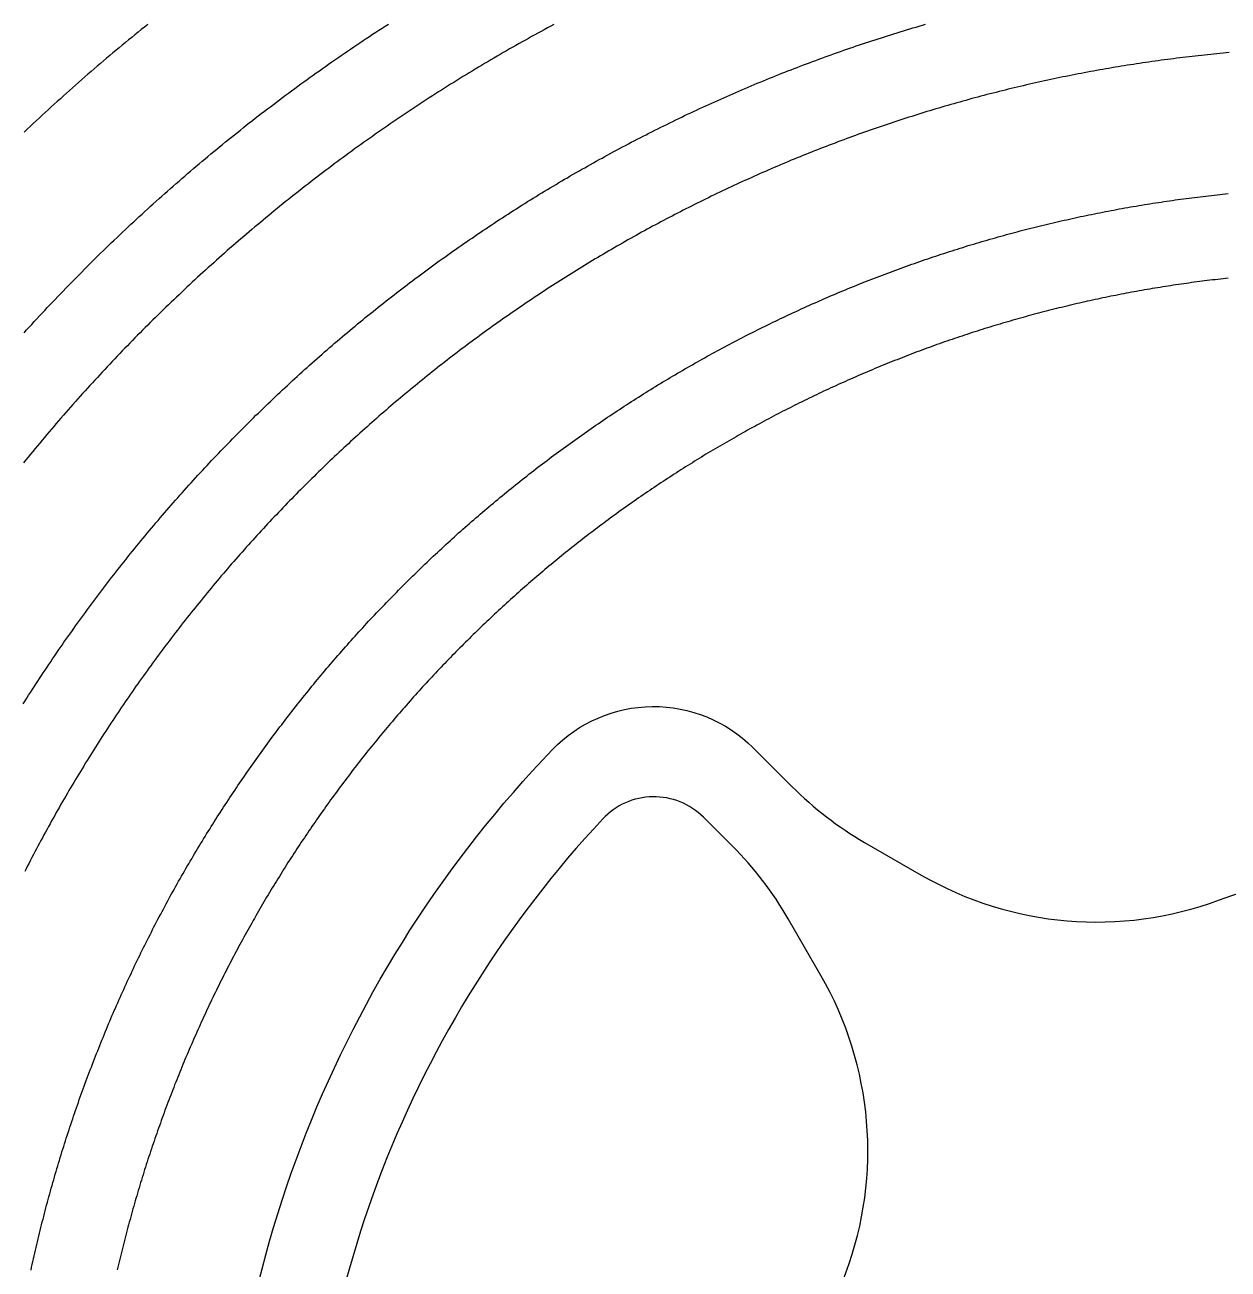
# Model space of a CAD drawing. Header units: inches. Extents: x -43479 to 56521, y -44741 to 59530.
# Drawn here: x -11678 to -9964, y 39536 to 41309 of the extents above; entities that cross this region are included whole.
import ezdxf

# ---------------------------------------------------------------- set-up
doc = ezdxf.new("R2010")
doc.units = ezdxf.units.IN
doc.header["$MEASUREMENT"] = 0

# ---------------------------------------------------------------- blocks, each defined once
blk = doc.blocks.new('kanishk_spiralEditV1')
for points in [[(4703.5, -269.9), (4699.9, -274), (4696.2, -278), (4692.6, -282), (4688.9, -286), (4685.2, -290), (4681.5, -294), (4677.8, -297.9), (4674.1, -301.9), (4670.4, -305.9), (4666.7, -309.8), (4662.9, -313.8), (4659.2, -317.7), (4655.4, -321.6), (4651.7, -325.5), (4647.9, -329.5), (4644.1, -333.4), (4640.4, -337.3), (4636.6, -341.1), (4632.8, -345), (4629, -348.9), (4625.2, -352.8), (4621.3, -356.6), (4617.5, -360.5), (4613.7, -364.3), (4609.8, -368.1), (4606, -372), (4602.1, -375.8), (4598.2, -379.6), (4594.4, -383.4), (4590.5, -387.2), (4586.6, -390.9), (4582.7, -394.7), (4578.8, -398.5), (4574.9, -402.2), (4571, -406), (4567, -409.7), (4563.1, -413.5), (4559.1, -417.2), (4555.2, -420.9), (4551.2, -424.6), (4547.3, -428.3), (4543.3, -432), (4539.3, -435.7), (4535.3, -439.3), (4531.3, -443), (4527.3, -446.7), (4523.3, -450.3), (4519.3, -453.9), (4515.2, -457.6), (4511.2, -461.2), (4507.2, -464.8), (4503.1, -468.4), (4499, -472), (4495, -475.6), (4490.9, -479.2), (4486.8, -482.7), (4482.7, -486.3), (4478.6, -489.8), (4474.5, -493.4), (4470.4, -496.9), (4466.3, -500.4), (4462.2, -504), (4458.1, -507.5), (4453.9, -511), (4449.8, -514.4), (4445.6, -517.9), (4441.5, -521.4), (4437.3, -524.9), (4433.1, -528.3), (4428.9, -531.8), (4424.8, -535.2), (4420.6, -538.6), (4416.4, -542), (4412.2, -545.5), (4407.9, -548.9), (4403.7, -552.2), (4399.5, -555.6), (4395.3, -559), (4391, -562.4), (4386.8, -565.7), (4382.5, -569.1), (4378.2, -572.4), (4374, -575.7), (4369.7, -579.1), (4365.4, -582.4), (4361.1, -585.7), (4356.8, -589), (4352.5, -592.2), (4348.2, -595.5), (4343.9, -598.8), (4339.6, -602), (4335.2, -605.3), (4330.9, -608.5), (4326.5, -611.7), (4322.2, -615), (4317.8, -618.2), (4313.5, -621.4), (4309.1, -624.6), (4304.7, -627.7), (4300.3, -630.9), (4296, -634.1), (4291.6, -637.2), (4287.2, -640.4), (4282.7, -643.5), (4278.3, -646.6), (4273.9, -649.7), (4269.5, -652.9), (4265, -656), (4260.6, -659), (4256.2, -662.1), (4251.7, -665.2), (4247.2, -668.2), (4242.8, -671.3), (4238.3, -674.3), (4233.8, -677.4), (4229.3, -680.4), (4224.9, -683.4), (4220.4, -686.4), (4215.9, -689.4), (4211.3, -692.4), (4206.8, -695.4), (4202.3, -698.3), (4197.8, -701.3), (4193.2, -704.2), (4188.7, -707.1), (4184.2, -710.1)], [(4704.7, 258.7), (4702.1, 254.7), (4699.6, 250.6), (4697, 246.6), (4694.4, 242.6), (4691.8, 238.6), (4689.2, 234.6), (4686.6, 230.6), (4684, 226.5), (4681.4, 222.6), (4678.7, 218.6), (4676.1, 214.6), (4673.5, 210.6), (4670.8, 206.6), (4668.1, 202.7), (4665.5, 198.7), (4662.8, 194.7), (4660.1, 190.8), (4657.4, 186.8), (4654.7, 182.9), (4652, 179), (4649.3, 175), (4646.6, 171.1), (4643.8, 167.2), (4641.1, 163.3), (4638.3, 159.4), (4635.6, 155.5), (4632.8, 151.6), (4630, 147.7), (4627.2, 143.8), (4624.4, 140), (4621.6, 136.1), (4618.8, 132.2), (4616, 128.4), (4613.2, 124.5), (4610.4, 120.7), (4607.5, 116.8), (4604.7, 113), (4601.8, 109.2), (4599, 105.4), (4596.1, 101.6), (4593.2, 97.7), (4590.3, 93.9), (4587.4, 90.2), (4584.5, 86.4), (4581.6, 82.6), (4578.7, 78.8), (4575.8, 75), (4572.8, 71.3), (4569.9, 67.5), (4566.9, 63.8), (4564, 60), (4561, 56.3), (4558.1, 52.6), (4555.1, 48.8), (4552.1, 45.1), (4549.1, 41.4), (4546.1, 37.7), (4543.1, 34), (4540.1, 30.3), (4537, 26.6), (4534, 22.9), (4531, 19.3), (4527.9, 15.6), (4524.9, 11.9), (4521.8, 8.3), (4518.7, 4.7), (4515.6, 1), (4512.6, -2.6), (4509.5, -6.2), (4506.4, -9.9), (4503.3, -13.5), (4500.1, -17.1), (4497, -20.7), (4493.9, -24.3), (4490.8, -27.9), (4487.6, -31.4), (4484.5, -35), (4481.3, -38.6), (4478.1, -42.1), (4475, -45.7), (4471.8, -49.2), (4468.6, -52.8), (4465.4, -56.3), (4462.2, -59.8), (4459, -63.4), (4455.8, -66.9), (4452.5, -70.4), (4449.3, -73.9), (4446.1, -77.4), (4442.8, -80.8), (4439.6, -84.3), (4436.3, -87.8), (4433, -91.2), (4429.8, -94.7), (4426.5, -98.2), (4423.2, -101.6), (4419.9, -105), (4416.6, -108.5), (4413.3, -111.9), (4410, -115.3), (4406.6, -118.7), (4403.3, -122.1), (4400, -125.5), (4396.6, -128.9), (4393.3, -132.2), (4389.9, -135.6), (4386.5, -139), (4383.2, -142.3), (4379.8, -145.7), (4376.4, -149), (4373, -152.4), (4369.6, -155.7), (4366.2, -159), (4362.8, -162.3), (4359.4, -165.6), (4355.9, -168.9), (4352.5, -172.2), (4349.1, -175.5), (4345.6, -178.8), (4342.2, -182), (4338.7, -185.3), (4335.2, -188.5), (4331.8, -191.8), (4328.3, -195), (4324.8, -198.3), (4321.3, -201.5), (4317.8, -204.7), (4314.3, -207.9), (4310.8, -211.1), (4307.3, -214.3), (4303.7, -217.5), (4300.2, -220.7), (4296.7, -223.8), (4293.1, -227), (4289.6, -230.2), (4286, -233.3), (4282.4, -236.4), (4278.9, -239.6), (4275.3, -242.7), (4271.7, -245.8), (4268.1, -248.9), (4264.5, -252), (4260.9, -255.1), (4257.3, -258.2), (4253.7, -261.3), (4250.1, -264.4), (4246.4, -267.4), (4242.8, -270.5), (4239.2, -273.5), (4235.5, -276.6), (4231.9, -279.6), (4228.2, -282.6), (4224.5, -285.6), (4220.9, -288.7), (4217.2, -291.7), (4213.5, -294.6), (4209.8, -297.6), (4206.1, -300.6), (4202.4, -303.6), (4198.7, -306.5), (4195, -309.5), (4191.3, -312.4), (4187.6, -315.4), (4183.8, -318.3), (4180.1, -321.2), (4176.3, -324.1), (4172.6, -327.1), (4168.8, -329.9), (4165.1, -332.8), (4161.3, -335.7), (4157.5, -338.6), (4153.7, -341.5), (4150, -344.3), (4146.2, -347.2), (4142.4, -350), (4138.6, -352.8), (4134.8, -355.7), (4130.9, -358.5), (4127.1, -361.3), (4123.3, -364.1), (4119.5, -366.9), (4115.6, -369.7), (4111.8, -372.5), (4107.9, -375.2), (4104.1, -378), (4100.2, -380.7), (4096.4, -383.5), (4092.5, -386.2), (4088.6, -388.9), (4084.7, -391.7), (4080.8, -394.4), (4077, -397.1), (4073.1, -399.8), (4069.2, -402.5), (4065.2, -405.1), (4061.3, -407.8), (4057.4, -410.5), (4053.5, -413.1), (4049.6, -415.8), (4045.6, -418.4), (4041.7, -421), (4037.7, -423.6), (4033.8, -426.2), (4029.8, -428.9), (4025.9, -431.4), (4021.9, -434), (4017.9, -436.6), (4013.9, -439.2), (4010, -441.7), (4006, -444.3), (4002, -446.8), (3998, -449.4), (3994, -451.9), (3990, -454.4), (3985.9, -456.9), (3981.9, -459.4), (3977.9, -461.9), (3973.9, -464.4), (3969.8, -466.9), (3965.8, -469.3), (3961.8, -471.8), (3957.7, -474.2), (3953.7, -476.7), (3949.6, -479.1), (3945.5, -481.5), (3941.5, -484), (3937.4, -486.4), (3933.3, -488.8), (3929.2, -491.1), (3925.1, -493.5), (3921, -495.9), (3917, -498.3), (3912.8, -500.6), (3908.7, -503), (3904.6, -505.3), (3900.5, -507.6), (3896.4, -509.9), (3892.3, -512.3), (3888.1, -514.6), (3884, -516.8), (3879.9, -519.1), (3875.7, -521.4), (3871.6, -523.7), (3867.4, -525.9), (3863.3, -528.2), (3859.1, -530.4), (3854.9, -532.6), (3850.8, -534.9), (3846.6, -537.1), (3842.4, -539.3), (3838.2, -541.5), (3834, -543.7), (3829.8, -545.8), (3825.6, -548), (3821.4, -550.2), (3817.2, -552.3), (3813, -554.5), (3808.8, -556.6), (3804.6, -558.7), (3800.4, -560.8), (3796.1, -563), (3791.9, -565), (3787.7, -567.1), (3783.4, -569.2), (3779.2, -571.3), (3774.9, -573.3), (3770.7, -575.4), (3766.4, -577.4), (3762.2, -579.5), (3757.9, -581.5), (3753.6, -583.5), (3749.4, -585.5), (3745.1, -587.5), (3740.8, -589.5), (3736.5, -591.5), (3732.2, -593.5), (3727.9, -595.4), (3723.6, -597.4), (3719.3, -599.3), (3715, -601.3), (3710.7, -603.2), (3706.4, -605.1), (3702.1, -607), (3697.8, -608.9), (3693.5, -610.8), (3689.1, -612.7), (3684.8, -614.6), (3680.5, -616.4), (3676.1, -618.3), (3671.8, -620.1), (3667.4, -621.9), (3663.1, -623.8), (3658.7, -625.6), (3654.4, -627.4), (3650, -629.2), (3645.7, -631), (3641.3, -632.8), (3636.9, -634.5), (3632.5, -636.3), (3628.2, -638), (3623.8, -639.8), (3619.4, -641.5), (3615, -643.2), (3610.6, -644.9), (3606.2, -646.7), (3601.8, -648.3), (3597.4, -650), (3593, -651.7), (3588.6, -653.4), (3584.2, -655), (3579.8, -656.7), (3575.4, -658.3), (3571, -660), (3566.5, -661.6), (3562.1, -663.2), (3557.7, -664.8), (3553.2, -666.4), (3548.8, -668), (3544.4, -669.5), (3539.9, -671.1), (3535.5, -672.7), (3531, -674.2), (3526.6, -675.7), (3522.1, -677.3), (3517.7, -678.8), (3513.2, -680.3), (3508.7, -681.8), (3504.3, -683.3), (3499.8, -684.8), (3495.3, -686.2), (3490.8, -687.7), (3486.4, -689.2), (3481.9, -690.6), (3477.4, -692), (3472.9, -693.4), (3468.4, -694.9), (3463.9, -696.3), (3459.4, -697.7), (3454.9, -699), (3450.4, -700.4), (3445.9, -701.8), (3441.4, -703.1), (3436.9, -704.5), (3432.4, -705.8), (3427.9, -707.2), (3423.4, -708.5), (3418.9, -709.8)], [(4693.6, 1065.9), (4692.7, 1061.8), (4691.8, 1057.8), (4690.9, 1053.7), (4690, 1049.7), (4689.1, 1045.6), (4688.2, 1041.6), (4687.3, 1037.5), (4686.3, 1033.5), (4685.4, 1029.5), (4684.4, 1025.4), (4683.5, 1021.4), (4682.5, 1017.4), (4681.5, 1013.3), (4680.5, 1009.3), (4679.5, 1005.3), (4678.5, 1001.3), (4677.5, 997.2), (4676.5, 993.2), (4675.5, 989.2), (4674.4, 985.2), (4673.4, 981.2), (4672.3, 977.2), (4671.3, 973.2), (4670.2, 969.2), (4669.1, 965.2), (4668, 961.2), (4666.9, 957.2), (4665.8, 953.2), (4664.7, 949.2), (4663.6, 945.2), (4662.5, 941.2), (4661.3, 937.2), (4660.2, 933.2), (4659, 929.3), (4657.9, 925.3), (4656.7, 921.3), (4655.5, 917.4), (4654.3, 913.4), (4653.1, 909.4), (4651.9, 905.5), (4650.7, 901.5), (4649.5, 897.5), (4648.3, 893.6), (4647, 889.6), (4645.8, 885.7), (4644.5, 881.7), (4643.3, 877.8), (4642, 873.9), (4640.7, 869.9), (4639.4, 866), (4638.2, 862.1), (4636.9, 858.1), (4635.5, 854.2), (4634.2, 850.3), (4632.9, 846.4), (4631.6, 842.5), (4630.2, 838.5), (4628.9, 834.6), (4627.5, 830.7), (4626.1, 826.8), (4624.8, 822.9), (4623.4, 819), (4622, 815.1), (4620.6, 811.2), (4619.2, 807.4), (4617.8, 803.5), (4616.4, 799.6), (4614.9, 795.7), (4613.5, 791.8), (4612, 788), (4610.6, 784.1), (4609.1, 780.2), (4607.6, 776.4), (4606.2, 772.5), (4604.7, 768.6), (4603.2, 764.8), (4601.7, 760.9), (4600.2, 757.1), (4598.6, 753.3), (4597.1, 749.4), (4595.6, 745.6), (4594, 741.8), (4592.5, 737.9), (4590.9, 734.1), (4589.4, 730.3), (4587.8, 726.5), (4586.2, 722.6), (4584.6, 718.8), (4583, 715), (4581.4, 711.2), (4579.8, 707.4), (4578.2, 703.6), (4576.5, 699.8), (4574.9, 696), (4573.3, 692.3), (4571.6, 688.5), (4569.9, 684.7), (4568.3, 680.9), (4566.6, 677.1), (4564.9, 673.4), (4563.2, 669.6), (4561.5, 665.9), (4559.8, 662.1), (4558.1, 658.4), (4556.4, 654.6), (4554.6, 650.9), (4552.9, 647.1), (4551.1, 643.4), (4549.4, 639.6), (4547.6, 635.9), (4545.9, 632.2), (4544.1, 628.5), (4542.3, 624.8), (4540.5, 621), (4538.7, 617.3), (4536.9, 613.6), (4535.1, 609.9), (4533.2, 606.2), (4531.4, 602.5), (4529.6, 598.8), (4527.7, 595.2), (4525.9, 591.5), (4524, 587.8), (4522.1, 584.1), (4520.3, 580.5), (4518.4, 576.8), (4516.5, 573.1), (4514.6, 569.5), (4512.7, 565.8), (4510.8, 562.2), (4508.8, 558.5), (4506.9, 554.9), (4505, 551.3), (4503, 547.6), (4501.1, 544), (4499.1, 540.4), (4497.1, 536.8), (4495.2, 533.1), (4493.2, 529.5), (4491.2, 525.9), (4489.2, 522.3), (4487.2, 518.7), (4485.2, 515.1), (4483.2, 511.6), (4481.1, 508), (4479.1, 504.4), (4477, 500.8), (4475, 497.2), (4472.9, 493.7), (4470.9, 490.1), (4468.8, 486.6), (4466.7, 483), (4464.6, 479.5), (4462.5, 475.9), (4460.4, 472.4), (4458.3, 468.9), (4456.2, 465.3), (4454.1, 461.8), (4452, 458.3), (4449.8, 454.8), (4447.7, 451.3), (4445.5, 447.7), (4443.4, 444.2), (4441.2, 440.8), (4439, 437.3), (4436.9, 433.8), (4434.7, 430.3), (4432.5, 426.8), (4430.3, 423.3), (4428.1, 419.9), (4425.8, 416.4), (4423.6, 413), (4421.4, 409.5), (4419.1, 406.1), (4416.9, 402.6), (4414.6, 399.2), (4412.4, 395.7), (4410.1, 392.3), (4407.8, 388.9), (4405.6, 385.5), (4403.3, 382.1), (4401, 378.6), (4398.7, 375.2), (4396.4, 371.8), (4394.1, 368.5), (4391.7, 365.1), (4389.4, 361.7), (4387.1, 358.3), (4384.7, 354.9), (4382.4, 351.6), (4380, 348.2), (4377.7, 344.8), (4375.3, 341.5), (4372.9, 338.1), (4370.5, 334.8), (4368.1, 331.5), (4365.7, 328.1), (4363.3, 324.8), (4360.9, 321.5), (4358.5, 318.2), (4356.1, 314.9), (4353.6, 311.6), (4351.2, 308.2), (4348.8, 305), (4346.3, 301.7), (4343.8, 298.4), (4341.4, 295.1), (4338.9, 291.8), (4336.4, 288.6), (4333.9, 285.3), (4331.4, 282), (4328.9, 278.8), (4326.4, 275.5), (4323.9, 272.3), (4321.4, 269.1), (4318.9, 265.8), (4316.3, 262.6), (4313.8, 259.4), (4311.3, 256.2), (4308.7, 253), (4306.1, 249.8), (4303.6, 246.6), (4301, 243.4), (4298.4, 240.2), (4295.8, 237), (4293.2, 233.8), (4290.6, 230.7), (4288, 227.5), (4285.4, 224.3), (4282.8, 221.2), (4280.2, 218), (4277.6, 214.9), (4274.9, 211.8), (4272.3, 208.6), (4269.6, 205.5), (4267, 202.4), (4264.3, 199.3), (4261.6, 196.2), (4259, 193.1), (4256.3, 190), (4253.6, 186.9), (4250.9, 183.8), (4248.2, 180.7), (4245.5, 177.7), (4242.8, 174.6), (4240, 171.5), (4237.3, 168.5), (4234.6, 165.4), (4231.8, 162.4), (4229.1, 159.3), (4226.4, 156.3), (4223.6, 153.3), (4220.8, 150.3), (4218.1, 147.3), (4215.3, 144.2), (4212.5, 141.2), (4209.7, 138.3), (4206.9, 135.3), (4204.1, 132.3), (4201.3, 129.3), (4198.5, 126.3), (4195.7, 123.4), (4192.9, 120.4), (4190, 117.5), (4187.2, 114.5), (4184.3, 111.6), (4181.5, 108.6), (4178.6, 105.7), (4175.8, 102.8), (4172.9, 99.9), (4170, 97), (4167.2, 94.1), (4164.3, 91.2), (4161.4, 88.3), (4158.5, 85.4), (4155.6, 82.5), (4152.7, 79.6), (4149.8, 76.8), (4146.8, 73.9), (4143.9, 71.1), (4141, 68.2), (4138.1, 65.4), (4135.1, 62.5), (4132.2, 59.7), (4129.2, 56.9), (4126.2, 54.1), (4123.3, 51.3), (4120.3, 48.5), (4117.3, 45.7), (4114.3, 42.9), (4111.4, 40.1), (4108.4, 37.3), (4105.4, 34.5), (4102.4, 31.8), (4099.3, 29), (4096.3, 26.3), (4093.3, 23.5), (4090.3, 20.8), (4087.2, 18), (4084.2, 15.3), (4081.2, 12.6), (4078.1, 9.9), (4075.1, 7.2), (4072, 4.5), (4068.9, 1.8), (4065.9, -0.9), (4062.8, -3.6), (4059.7, -6.2), (4056.6, -8.9), (4053.5, -11.6), (4050.4, -14.2), (4047.3, -16.9), (4044.2, -19.5), (4041.1, -22.1), (4038, -24.8), (4034.8, -27.4), (4031.7, -30), (4028.6, -32.6), (4025.4, -35.2), (4022.3, -37.8), (4019.1, -40.4), (4016, -43), (4012.8, -45.5), (4009.6, -48.1), (4006.5, -50.7), (4003.3, -53.2), (4000.1, -55.8), (3996.9, -58.3), (3993.7, -60.8), (3990.5, -63.4), (3987.3, -65.9), (3984.1, -68.4), (3980.9, -70.9), (3977.7, -73.4), (3974.4, -75.9), (3971.2, -78.4), (3968, -80.8), (3964.7, -83.3), (3961.5, -85.8), (3958.2, -88.2), (3955, -90.7), (3951.7, -93.1), (3948.5, -95.6), (3945.2, -98), (3941.9, -100.4), (3938.6, -102.8), (3935.3, -105.2), (3932.1, -107.6), (3928.8, -110), (3925.5, -112.4), (3922.2, -114.8), (3918.9, -117.2), (3915.5, -119.5), (3912.2, -121.9), (3908.9, -124.2), (3905.6, -126.6), (3902.2, -128.9), (3898.9, -131.2), (3895.6, -133.6), (3892.2, -135.9), (3888.9, -138.2), (3885.5, -140.5), (3882.1, -142.8), (3878.8, -145.1), (3875.4, -147.3), (3872, -149.6), (3868.7, -151.9), (3865.3, -154.1), (3861.9, -156.4), (3858.5, -158.6), (3855.1, -160.9), (3851.7, -163.1), (3848.3, -165.3), (3844.9, -167.5), (3841.5, -169.7), (3838.1, -171.9), (3834.6, -174.1), (3831.2, -176.3), (3827.8, -178.5), (3824.3, -180.7), (3820.9, -182.8), (3817.4, -185), (3814, -187.1), (3810.5, -189.3), (3807.1, -191.4), (3803.6, -193.5), (3800.2, -195.7), (3796.7, -197.8), (3793.2, -199.9), (3789.7, -202), (3786.2, -204.1), (3782.8, -206.1), (3779.3, -208.2), (3775.8, -210.3), (3772.3, -212.3), (3768.8, -214.4), (3765.3, -216.4), (3761.7, -218.5), (3758.2, -220.5), (3754.7, -222.5), (3751.2, -224.5), (3747.7, -226.6), (3744.1, -228.6), (3740.6, -230.5), (3737, -232.5), (3733.5, -234.5), (3730, -236.5), (3726.4, -238.4), (3722.8, -240.4), (3719.3, -242.3), (3715.7, -244.3), (3712.2, -246.2), (3708.6, -248.1), (3705, -250.1), (3701.4, -252), (3697.8, -253.9), (3694.3, -255.8), (3690.7, -257.6), (3687.1, -259.5), (3683.5, -261.4), (3679.9, -263.3), (3676.3, -265.1), (3672.7, -267), (3669, -268.8), (3665.4, -270.6), (3661.8, -272.5), (3658.2, -274.3), (3654.6, -276.1), (3650.9, -277.9), (3647.3, -279.7), (3643.6, -281.5), (3640, -283.2), (3636.4, -285), (3632.7, -286.8), (3629.1, -288.5), (3625.4, -290.3), (3621.7, -292), (3618.1, -293.8), (3614.4, -295.5), (3610.7, -297.2), (3607.1, -298.9), (3603.4, -300.6), (3599.7, -302.3), (3596, -304), (3592.3, -305.7), (3588.7, -307.3), (3585, -309), (3581.3, -310.6), (3577.6, -312.3), (3573.9, -313.9), (3570.2, -315.6), (3566.5, -317.2), (3562.7, -318.8), (3559, -320.4), (3555.3, -322), (3551.6, -323.6), (3547.9, -325.2), (3544.1, -326.8), (3540.4, -328.3), (3536.7, -329.9), (3532.9, -331.4), (3529.2, -333), (3525.4, -334.5), (3521.7, -336), (3518, -337.6), (3514.2, -339.1), (3510.4, -340.6), (3506.7, -342.1), (3502.9, -343.6), (3499.2, -345), (3495.4, -346.5), (3491.6, -348), (3487.9, -349.4), (3484.1, -350.9), (3480.3, -352.3), (3476.5, -353.8), (3472.7, -355.2), (3468.9, -356.6), (3465.2, -358), (3461.4, -359.4), (3457.6, -360.8), (3453.8, -362.2), (3450, -363.6), (3446.2, -364.9), (3442.4, -366.3), (3438.6, -367.6), (3434.7, -369), (3430.9, -370.3), (3427.1, -371.7), (3423.3, -373), (3419.5, -374.3), (3415.7, -375.6), (3411.8, -376.9), (3408, -378.2), (3404.2, -379.4), (3400.3, -380.7), (3396.5, -382), (3392.7, -383.2), (3388.8, -384.5), (3385, -385.7), (3381.1, -387), (3377.3, -388.2), (3373.4, -389.4), (3369.6, -390.6), (3365.7, -391.8), (3361.9, -393), (3358, -394.2), (3354.2, -395.3), (3350.3, -396.5), (3346.4, -397.7), (3342.6, -398.8), (3338.7, -400), (3334.8, -401.1), (3330.9, -402.2), (3327.1, -403.3), (3323.2, -404.4), (3319.3, -405.5), (3315.4, -406.6), (3311.5, -407.7), (3307.6, -408.8), (3303.8, -409.9), (3299.9, -410.9), (3296, -412), (3292.1, -413), (3288.2, -414), (3284.3, -415.1), (3280.4, -416.1), (3276.5, -417.1), (3272.6, -418.1), (3268.7, -419.1), (3264.8, -420.1), (3260.8, -421.1), (3256.9, -422), (3253, -423), (3249.1, -423.9), (3245.2, -424.9), (3241.3, -425.8), (3237.3, -426.7), (3233.4, -427.7), (3229.5, -428.6), (3225.6, -429.5), (3221.6, -430.4), (3217.7, -431.2), (3213.8, -432.1), (3209.8, -433), (3205.9, -433.9), (3202, -434.7), (3198, -435.6), (3194.1, -436.4), (3190.2, -437.2), (3186.2, -438), (3182.3, -438.8), (3178.3, -439.6), (3174.4, -440.4), (3170.4, -441.2), (3166.5, -442), (3162.5, -442.8), (3158.6, -443.5), (3154.6, -444.3), (3150.7, -445), (3146.7, -445.8), (3142.8, -446.5), (3138.8, -447.2), (3134.8, -447.9), (3130.9, -448.6), (3126.9, -449.3), (3123, -450), (3119, -450.7), (3115, -451.4), (3111.1, -452), (3107.1, -452.7), (3103.1, -453.3), (3099.1, -454), (3095.2, -454.6), (3091.2, -455.2), (3087.2, -455.8), (3083.3, -456.4), (3079.3, -457), (3075.3, -457.6), (3071.3, -458.2), (3067.3, -458.7), (3063.4, -459.3), (3059.4, -459.9), (3055.4, -460.4), (3051.4, -460.9), (3047.4, -461.5), (3043.4, -462), (3039.5, -462.5), (3035.5, -463), (3031.5, -463.5), (3027.5, -464), (3023.5, -464.5), (3019.5, -464.9), (3015.5, -465.4), (3011.5, -465.8), (3007.5, -466.3), (3003.6, -466.7), (2999.6, -467.1), (2995.6, -467.6), (2991.6, -468), (2987.6, -468.4)], [(2987.5, -347.8), (2991.3, -347.4), (2995, -347), (2998.7, -346.6), (3002.5, -346.1), (3006.2, -345.7), (3010, -345.3), (3013.7, -344.8), (3017.4, -344.4), (3021.2, -343.9), (3024.9, -343.4), (3028.7, -342.9), (3032.4, -342.5), (3036.1, -342), (3039.9, -341.5), (3043.6, -340.9), (3047.3, -340.4), (3051.1, -339.9), (3054.8, -339.4), (3058.5, -338.8), (3062.2, -338.3), (3066, -337.7), (3069.7, -337.1), (3073.4, -336.6), (3077.2, -336), (3080.9, -335.4), (3084.6, -334.8), (3088.3, -334.2), (3092, -333.6), (3095.8, -333), (3099.5, -332.3), (3103.2, -331.7), (3106.9, -331.1), (3110.6, -330.4), (3114.3, -329.7), (3118.1, -329.1), (3121.8, -328.4), (3125.5, -327.7), (3129.2, -327), (3132.9, -326.3), (3136.6, -325.6), (3140.3, -324.9), (3144, -324.2), (3147.7, -323.4), (3151.4, -322.7), (3155.1, -322), (3158.8, -321.2), (3162.5, -320.4), (3166.2, -319.7), (3169.9, -318.9), (3173.6, -318.1), (3177.3, -317.3), (3181, -316.5), (3184.7, -315.7), (3188.4, -314.9), (3192, -314.1), (3195.7, -313.2), (3199.4, -312.4), (3203.1, -311.6), (3206.8, -310.7), (3210.4, -309.8), (3214.1, -309), (3217.8, -308.1), (3221.5, -307.2), (3225.1, -306.3), (3228.8, -305.4), (3232.5, -304.5), (3236.1, -303.6), (3239.8, -302.7), (3243.5, -301.7), (3247.1, -300.8), (3250.8, -299.8), (3254.5, -298.9), (3258.1, -297.9), (3261.8, -296.9), (3265.4, -296), (3269.1, -295), (3272.7, -294), (3276.4, -293), (3280, -292), (3283.7, -291), (3287.3, -289.9), (3290.9, -288.9), (3294.6, -287.9), (3298.2, -286.8), (3301.8, -285.7), (3305.5, -284.7), (3309.1, -283.6), (3312.7, -282.5), (3316.4, -281.4), (3320, -280.4), (3323.6, -279.3), (3327.2, -278.1), (3330.8, -277), (3334.4, -275.9), (3338.1, -274.8), (3341.7, -273.6), (3345.3, -272.5), (3348.9, -271.3), (3352.5, -270.2), (3356.1, -269), (3359.7, -267.8), (3363.3, -266.6), (3366.9, -265.4), (3370.5, -264.2), (3374.1, -263), (3377.7, -261.8), (3381.2, -260.6), (3384.8, -259.4), (3388.4, -258.1), (3392, -256.9), (3395.6, -255.6), (3399.1, -254.4), (3402.7, -253.1), (3406.3, -251.8), (3409.8, -250.5), (3413.4, -249.2), (3417, -247.9), (3420.5, -246.6), (3424.1, -245.3), (3427.6, -244), (3431.2, -242.7), (3434.7, -241.3), (3438.3, -240), (3441.8, -238.6), (3445.4, -237.3), (3448.9, -235.9), (3452.4, -234.5), (3456, -233.1), (3459.5, -231.7), (3463, -230.4), (3466.5, -228.9), (3470.1, -227.5), (3473.6, -226.1), (3477.1, -224.7), (3480.6, -223.3), (3484.1, -221.8), (3487.6, -220.4), (3491.1, -218.9), (3494.6, -217.4), (3498.1, -216), (3501.6, -214.5), (3505.1, -213), (3508.6, -211.5), (3512.1, -210), (3515.6, -208.5), (3519.1, -207), (3522.5, -205.5), (3526, -203.9), (3529.5, -202.4), (3533, -200.8), (3536.4, -199.3), (3539.9, -197.7), (3543.4, -196.2), (3546.8, -194.6), (3550.3, -193), (3553.7, -191.4), (3557.2, -189.8), (3560.6, -188.2), (3564.1, -186.6), (3567.5, -185), (3570.9, -183.4), (3574.4, -181.7), (3577.8, -180.1), (3581.2, -178.4), (3584.6, -176.8), (3588.1, -175.1), (3591.5, -173.5), (3594.9, -171.8), (3598.3, -170.1), (3601.7, -168.4), (3605.1, -166.7), (3608.5, -165), (3611.9, -163.3), (3615.3, -161.6), (3618.7, -159.8), (3622.1, -158.1), (3625.4, -156.4), (3628.8, -154.6), (3632.2, -152.9), (3635.6, -151.1), (3638.9, -149.3), (3642.3, -147.5), (3645.7, -145.8), (3649, -144), (3652.4, -142.2), (3655.7, -140.4), (3659.1, -138.5), (3662.4, -136.7), (3665.7, -134.9), (3669.1, -133.1), (3672.4, -131.2), (3675.7, -129.4), (3679.1, -127.5), (3682.4, -125.6), (3685.7, -123.8), (3689, -121.9), (3692.3, -120), (3695.6, -118.1), (3698.9, -116.2), (3702.2, -114.3), (3705.5, -112.4), (3708.8, -110.5), (3712.1, -108.6), (3715.4, -106.6), (3718.7, -104.7), (3721.9, -102.7), (3725.2, -100.8), (3728.5, -98.8), (3731.8, -96.9), (3735, -94.9), (3738.3, -92.9), (3741.5, -90.9), (3744.8, -88.9), (3748, -86.9), (3751.2, -84.9), (3754.5, -82.9), (3757.7, -80.9), (3760.9, -78.8), (3764.2, -76.8), (3767.4, -74.7), (3770.6, -72.7), (3773.8, -70.6), (3777, -68.6), (3780.2, -66.5), (3783.4, -64.4), (3786.6, -62.3), (3789.8, -60.2), (3793, -58.1), (3796.2, -56), (3799.4, -53.9), (3802.5, -51.8), (3805.7, -49.7), (3808.9, -47.5), (3812, -45.4), (3815.2, -43.3), (3818.3, -41.1), (3821.5, -38.9), (3824.6, -36.8), (3827.8, -34.6), (3830.9, -32.4), (3834, -30.2), (3837.2, -28), (3840.3, -25.8), (3843.4, -23.6), (3846.5, -21.4), (3849.6, -19.2), (3852.7, -17), (3855.8, -14.7), (3858.9, -12.5), (3862, -10.3), (3865.1, -8), (3868.2, -5.7), (3871.2, -3.5), (3874.3, -1.2), (3877.4, 1.1), (3880.4, 3.4), (3883.5, 5.7), (3886.6, 8), (3889.6, 10.3), (3892.6, 12.6), (3895.7, 14.9), (3898.7, 17.2), (3901.8, 19.5), (3904.8, 21.9), (3907.8, 24.2), (3910.8, 26.6), (3913.8, 28.9), (3916.8, 31.3), (3919.8, 33.7), (3922.8, 36.1), (3925.8, 38.4), (3928.8, 40.8), (3931.8, 43.2), (3934.8, 45.6), (3937.7, 48), (3940.7, 50.4), (3943.7, 52.9), (3946.6, 55.3), (3949.6, 57.7), (3952.5, 60.2), (3955.5, 62.6), (3958.4, 65.1), (3961.3, 67.5), (3964.3, 70), (3967.2, 72.5), (3970.1, 74.9), (3973, 77.4), (3975.9, 79.9), (3978.8, 82.4), (3981.7, 84.9), (3984.6, 87.4), (3987.5, 90), (3990.4, 92.5), (3993.3, 95), (3996.1, 97.5), (3999, 100.1), (4001.9, 102.6), (4004.7, 105.2), (4007.6, 107.7), (4010.4, 110.3), (4013.3, 112.9), (4016.1, 115.4), (4018.9, 118), (4021.8, 120.6), (4024.6, 123.2), (4027.4, 125.8), (4030.2, 128.4), (4033, 131), (4035.8, 133.7), (4038.6, 136.3), (4041.4, 138.9), (4044.2, 141.6), (4047, 144.2), (4049.7, 146.8), (4052.5, 149.5), (4055.3, 152.2), (4058, 154.8), (4060.8, 157.5), (4063.5, 160.2), (4066.2, 162.9), (4069, 165.6), (4071.7, 168.3), (4074.4, 171), (4077.1, 173.7), (4079.9, 176.4), (4082.6, 179.1), (4085.3, 181.8), (4088, 184.6), (4090.7, 187.3), (4093.3, 190), (4096, 192.8), (4098.7, 195.6), (4101.4, 198.3), (4104, 201.1), (4106.7, 203.9), (4109.3, 206.6), (4112, 209.4), (4114.6, 212.2), (4117.2, 215), (4119.9, 217.8), (4122.5, 220.6), (4125.1, 223.4), (4127.7, 226.2), (4130.3, 229.1), (4132.9, 231.9), (4135.5, 234.7), (4138.1, 237.6), (4140.7, 240.4), (4143.3, 243.3), (4145.8, 246.1), (4148.4, 249), (4150.9, 251.8), (4153.5, 254.7), (4156, 257.6), (4158.6, 260.5), (4161.1, 263.4), (4163.7, 266.3), (4166.2, 269.2), (4168.7, 272.1), (4171.2, 275), (4173.7, 277.9), (4176.2, 280.8), (4178.7, 283.8), (4181.2, 286.7), (4183.7, 289.6), (4186.1, 292.6), (4188.6, 295.5), (4191.1, 298.5), (4193.5, 301.4), (4196, 304.4), (4198.4, 307.4), (4200.9, 310.4), (4203.3, 313.3), (4205.7, 316.3), (4208.1, 319.3), (4210.6, 322.3), (4213, 325.3), (4215.4, 328.3), (4217.8, 331.3), (4220.2, 334.4), (4222.5, 337.4), (4224.9, 340.4), (4227.3, 343.4), (4229.6, 346.5), (4232, 349.5), (4234.4, 352.6), (4236.7, 355.6), (4239, 358.7), (4241.4, 361.8), (4243.7, 364.8), (4246, 367.9), (4248.3, 371), (4250.6, 374.1), (4252.9, 377.1), (4255.2, 380.2), (4257.5, 383.3), (4259.8, 386.4), (4262.1, 389.6), (4264.4, 392.7), (4266.6, 395.8), (4268.9, 398.9), (4271.1, 402), (4273.4, 405.2), (4275.6, 408.3), (4277.8, 411.5), (4280.1, 414.6), (4282.3, 417.8), (4284.5, 420.9), (4286.7, 424.1), (4288.9, 427.3), (4291.1, 430.4), (4293.3, 433.6), (4295.5, 436.8), (4297.6, 440), (4299.8, 443.2), (4302, 446.4), (4304.1, 449.6), (4306.3, 452.8), (4308.4, 456), (4310.5, 459.2), (4312.7, 462.4), (4314.8, 465.6), (4316.9, 468.9), (4319, 472.1), (4321.1, 475.3), (4323.2, 478.6), (4325.3, 481.8), (4327.4, 485.1), (4329.4, 488.3), (4331.5, 491.6), (4333.6, 494.9), (4335.6, 498.1), (4337.7, 501.4), (4339.7, 504.7), (4341.7, 508), (4343.8, 511.3), (4345.8, 514.5), (4347.8, 517.8), (4349.8, 521.1), (4351.8, 524.5), (4353.8, 527.8), (4355.8, 531.1), (4357.8, 534.4), (4359.7, 537.7), (4361.7, 541), (4363.6, 544.4), (4365.6, 547.7), (4367.5, 551.1), (4369.5, 554.4), (4371.4, 557.7), (4373.3, 561.1), (4375.2, 564.5), (4377.2, 567.8), (4379.1, 571.2), (4381, 574.6), (4382.8, 577.9), (4384.7, 581.3), (4386.6, 584.7), (4388.5, 588.1), (4390.3, 591.5), (4392.2, 594.9), (4394, 598.3), (4395.9, 601.7), (4397.7, 605.1), (4399.5, 608.5), (4401.3, 611.9), (4403.2, 615.3), (4405, 618.7), (4406.8, 622.2), (4408.6, 625.6), (4410.3, 629), (4412.1, 632.5), (4413.9, 635.9), (4415.6, 639.3), (4417.4, 642.8), (4419.1, 646.3), (4420.9, 649.7), (4422.6, 653.2), (4424.3, 656.6), (4426.1, 660.1), (4427.8, 663.6), (4429.5, 667.1), (4431.2, 670.5), (4432.9, 674), (4434.6, 677.5), (4436.2, 681), (4437.9, 684.5), (4439.6, 688), (4441.2, 691.5), (4442.9, 695), (4444.5, 698.5), (4446.1, 702), (4447.8, 705.5), (4449.4, 709.1), (4451, 712.6), (4452.6, 716.1), (4454.2, 719.7), (4455.8, 723.2), (4457.4, 726.7), (4458.9, 730.3), (4460.5, 733.8), (4462.1, 737.4), (4463.6, 740.9), (4465.1, 744.5), (4466.7, 748), (4468.2, 751.6), (4469.7, 755.2), (4471.3, 758.7), (4472.8, 762.3), (4474.3, 765.9), (4475.8, 769.5), (4477.2, 773), (4478.7, 776.6), (4480.2, 780.2), (4481.7, 783.8), (4483.1, 787.4), (4484.6, 791), (4486, 794.6), (4487.4, 798.2), (4488.9, 801.8), (4490.3, 805.4), (4491.7, 809.1), (4493.1, 812.7), (4494.5, 816.3), (4495.9, 819.9), (4497.3, 823.6), (4498.6, 827.2), (4500, 830.8), (4501.3, 834.5), (4502.7, 838.1), (4504, 841.7), (4505.4, 845.4), (4506.7, 849), (4508, 852.7), (4509.3, 856.3), (4510.6, 860), (4511.9, 863.7), (4513.2, 867.3), (4514.5, 871), (4515.8, 874.7), (4517.1, 878.3), (4518.3, 882), (4519.6, 885.7), (4520.8, 889.4), (4522, 893.1), (4523.3, 896.7), (4524.5, 900.4), (4525.7, 904.1), (4526.9, 907.8), (4528.1, 911.5), (4529.3, 915.2), (4530.5, 918.9), (4531.7, 922.6), (4532.8, 926.3), (4534, 930.1), (4535.1, 933.8), (4536.3, 937.5), (4537.4, 941.2), (4538.6, 944.9), (4539.7, 948.7), (4540.8, 952.4), (4541.9, 956.1), (4543, 959.8), (4544.1, 963.6), (4545.2, 967.3), (4546.2, 971.1), (4547.3, 974.8), (4548.4, 978.5), (4549.4, 982.3), (4550.5, 986), (4551.5, 989.8), (4552.5, 993.5), (4553.5, 997.3), (4554.6, 1001.1), (4555.6, 1004.8), (4556.6, 1008.6), (4557.5, 1012.3), (4558.5, 1016.1), (4559.5, 1019.9), (4560.5, 1023.7), (4561.4, 1027.4), (4562.4, 1031.2), (4563.3, 1035), (4564.2, 1038.8), (4565.2, 1042.6), (4566.1, 1046.3), (4567, 1050.1), (4567.9, 1053.9), (4568.8, 1057.7), (4569.7, 1061.5), (4570.6, 1065.3)], [(2986.2, -669.3), (2990.6, -668.9), (2995, -668.5), (2999.4, -668.1), (3003.8, -667.7), (3008.2, -667.2), (3012.6, -666.8), (3017.1, -666.3), (3021.5, -665.9), (3025.9, -665.4), (3030.3, -664.9), (3034.7, -664.4), (3039.1, -663.9), (3043.5, -663.4), (3047.9, -662.9), (3052.3, -662.4), (3056.7, -661.8), (3061.1, -661.3), (3065.5, -660.7), (3069.9, -660.2), (3074.3, -659.6), (3078.7, -659), (3083.1, -658.4), (3087.5, -657.8), (3091.9, -657.2), (3096.3, -656.6), (3100.7, -655.9), (3105.1, -655.3), (3109.5, -654.7), (3113.9, -654), (3118.3, -653.3), (3122.6, -652.6), (3127, -652), (3131.4, -651.3), (3135.8, -650.6), (3140.2, -649.9), (3144.6, -649.1), (3148.9, -648.4), (3153.3, -647.7), (3157.7, -646.9), (3162.1, -646.1), (3166.4, -645.4), (3170.8, -644.6), (3175.2, -643.8), (3179.6, -643), (3183.9, -642.2), (3188.3, -641.4), (3192.7, -640.6), (3197, -639.7), (3201.4, -638.9), (3205.8, -638), (3210.1, -637.2), (3214.5, -636.3), (3218.8, -635.4), (3223.2, -634.6), (3227.5, -633.7), (3231.9, -632.7), (3236.2, -631.8), (3240.6, -630.9), (3244.9, -630), (3249.3, -629), (3253.6, -628.1), (3258, -627.1), (3262.3, -626.1), (3266.6, -625.2), (3271, -624.2), (3275.3, -623.2), (3279.6, -622.2), (3284, -621.2), (3288.3, -620.1), (3292.6, -619.1), (3296.9, -618.1), (3301.3, -617), (3305.6, -615.9), (3309.9, -614.9), (3314.2, -613.8), (3318.5, -612.7), (3322.8, -611.6), (3327.2, -610.5), (3331.5, -609.4), (3335.8, -608.3), (3340.1, -607.1), (3344.4, -606), (3348.7, -604.8), (3353, -603.7), (3357.3, -602.5), (3361.6, -601.3), (3365.9, -600.1), (3370.1, -598.9), (3374.4, -597.7), (3378.7, -596.5), (3383, -595.3), (3387.3, -594), (3391.5, -592.8), (3395.8, -591.6), (3400.1, -590.3), (3404.4, -589), (3408.6, -587.7), (3412.9, -586.5), (3417.1, -585.2), (3421.4, -583.8), (3425.7, -582.5), (3429.9, -581.2), (3434.2, -579.9), (3438.4, -578.5), (3442.7, -577.2), (3446.9, -575.8), (3451.1, -574.5), (3455.4, -573.1), (3459.6, -571.7), (3463.9, -570.3), (3468.1, -568.9), (3472.3, -567.5), (3476.5, -566.1), (3480.8, -564.6), (3485, -563.2), (3489.2, -561.7), (3493.4, -560.3), (3497.6, -558.8), (3501.8, -557.3), (3506, -555.8), (3510.2, -554.4), (3514.4, -552.9), (3518.6, -551.3), (3522.8, -549.8), (3527, -548.3), (3531.2, -546.8), (3535.4, -545.2), (3539.6, -543.7), (3543.7, -542.1), (3547.9, -540.5), (3552.1, -538.9), (3556.3, -537.3), (3560.4, -535.7), (3564.6, -534.1), (3568.7, -532.5), (3572.9, -530.9), (3577.1, -529.3), (3581.2, -527.6), (3585.3, -526), (3589.5, -524.3), (3593.6, -522.6), (3597.8, -520.9), (3601.9, -519.3), (3606, -517.6), (3610.2, -515.9), (3614.3, -514.1), (3618.4, -512.4), (3622.5, -510.7), (3626.6, -509), (3630.7, -507.2), (3634.8, -505.4), (3638.9, -503.7), (3643, -501.9), (3647.1, -500.1), (3651.2, -498.3), (3655.3, -496.5), (3659.4, -494.7), (3663.5, -492.9), (3667.6, -491.1), (3671.6, -489.2), (3675.7, -487.4), (3679.8, -485.5), (3683.8, -483.7), (3687.9, -481.8), (3691.9, -479.9), (3696, -478), (3700, -476.1), (3704.1, -474.2), (3708.1, -472.3), (3712.2, -470.4), (3716.2, -468.5), (3720.2, -466.5), (3724.3, -464.6), (3728.3, -462.6), (3732.3, -460.7), (3736.3, -458.7), (3740.3, -456.7), (3744.3, -454.7), (3748.3, -452.7), (3752.3, -450.7), (3756.3, -448.7), (3760.3, -446.7), (3764.3, -444.7), (3768.3, -442.6), (3772.2, -440.6), (3776.2, -438.5), (3780.2, -436.4), (3784.2, -434.4), (3788.1, -432.3), (3792.1, -430.2), (3796, -428.1), (3800, -426), (3803.9, -423.9), (3807.9, -421.8), (3811.8, -419.6), (3815.7, -417.5), (3819.6, -415.3), (3823.6, -413.2), (3827.5, -411), (3831.4, -408.8), (3835.3, -406.7), (3839.2, -404.5), (3843.1, -402.3), (3847, -400.1), (3850.9, -397.8), (3854.8, -395.6), (3858.7, -393.4), (3862.5, -391.1), (3866.4, -388.9), (3870.3, -386.6), (3874.2, -384.4), (3878, -382.1), (3881.9, -379.8), (3885.7, -377.5), (3889.6, -375.2), (3893.4, -372.9), (3897.2, -370.6), (3901.1, -368.3), (3904.9, -366), (3908.7, -363.6), (3912.5, -361.3), (3916.4, -358.9), (3920.2, -356.6), (3924, -354.2), (3927.8, -351.8), (3931.6, -349.4), (3935.4, -347), (3939.1, -344.6), (3942.9, -342.2), (3946.7, -339.8), (3950.5, -337.4), (3954.2, -334.9), (3958, -332.5), (3961.7, -330), (3965.5, -327.6), (3969.2, -325.1), (3973, -322.6), (3976.7, -320.1), (3980.5, -317.6), (3984.2, -315.2), (3987.9, -312.6), (3991.6, -310.1), (3995.3, -307.6), (3999, -305.1), (4002.7, -302.5), (4006.4, -300), (4010.1, -297.4), (4013.8, -294.9), (4017.5, -292.3), (4021.1, -289.7), (4024.8, -287.1), (4028.5, -284.5), (4032.1, -281.9), (4035.8, -279.3), (4039.4, -276.7), (4043.1, -274.1), (4046.7, -271.5), (4050.3, -268.8), (4054, -266.2), (4057.6, -263.5), (4061.2, -260.9), (4064.8, -258.2), (4068.4, -255.5), (4072, -252.8), (4075.6, -250.1), (4079.2, -247.4), (4082.8, -244.7), (4086.4, -242), (4089.9, -239.3), (4093.5, -236.5), (4097.1, -233.8), (4100.6, -231), (4104.2, -228.3), (4107.7, -225.5), (4111.3, -222.8), (4114.8, -220), (4118.3, -217.2), (4121.8, -214.4), (4125.4, -211.6), (4128.9, -208.8), (4132.4, -206), (4135.9, -203.2), (4139.4, -200.3), (4142.8, -197.5), (4146.3, -194.6), (4149.8, -191.8), (4153.3, -188.9), (4156.7, -186.1), (4160.2, -183.2), (4163.6, -180.3), (4167.1, -177.4), (4170.5, -174.5), (4174, -171.6), (4177.4, -168.7), (4180.8, -165.8), (4184.2, -162.9), (4187.6, -159.9), (4191, -157), (4194.4, -154), (4197.8, -151.1), (4201.2, -148.1), (4204.6, -145.1), (4208, -142.2), (4211.3, -139.2), (4214.7, -136.2), (4218.1, -133.2), (4221.4, -130.2), (4224.8, -127.2), (4228.1, -124.2), (4231.4, -121.1), (4234.8, -118.1), (4238.1, -115), (4241.4, -112), (4244.7, -108.9), (4248, -105.9), (4251.3, -102.8), (4254.6, -99.7), (4257.9, -96.6), (4261.1, -93.6), (4264.4, -90.5), (4267.7, -87.4), (4270.9, -84.2), (4274.2, -81.1), (4277.4, -78), (4280.7, -74.9), (4283.9, -71.7), (4287.1, -68.6), (4290.3, -65.4), (4293.5, -62.3), (4296.7, -59.1), (4299.9, -55.9), (4303.1, -52.7), (4306.3, -49.6), (4309.5, -46.4), (4312.7, -43.2), (4315.8, -39.9), (4319, -36.7), (4322.1, -33.5), (4325.3, -30.3), (4328.4, -27), (4331.6, -23.8), (4334.7, -20.6), (4337.8, -17.3), (4340.9, -14), (4344, -10.8), (4347.1, -7.5), (4350.2, -4.2), (4353.3, -0.9), (4356.4, 2.4), (4359.5, 5.7), (4362.5, 9), (4365.6, 12.3), (4368.6, 15.6), (4371.7, 19), (4374.7, 22.3), (4377.7, 25.6), (4380.8, 29), (4383.8, 32.3), (4386.8, 35.7), (4389.8, 39.1), (4392.8, 42.4), (4395.8, 45.8), (4398.8, 49.2), (4401.8, 52.6), (4404.7, 56), (4407.7, 59.4), (4410.6, 62.8), (4413.6, 66.2), (4416.5, 69.7), (4419.5, 73.1), (4422.4, 76.5), (4425.3, 80), (4428.2, 83.4), (4431.1, 86.9), (4434, 90.3), (4436.9, 93.8), (4439.8, 97.3), (4442.7, 100.8), (4445.6, 104.3), (4448.4, 107.8), (4451.3, 111.3), (4454.1, 114.8), (4457, 118.3), (4459.8, 121.8), (4462.6, 125.3), (4465.4, 128.8), (4468.3, 132.4), (4471.1, 135.9), (4473.9, 139.5), (4476.7, 143), (4479.4, 146.6), (4482.2, 150.2), (4485, 153.7), (4487.7, 157.3), (4490.5, 160.9), (4493.2, 164.5), (4496, 168.1), (4498.7, 171.7), (4501.4, 175.3), (4504.2, 178.9), (4506.9, 182.5), (4509.6, 186.2), (4512.3, 189.8), (4514.9, 193.4), (4517.6, 197.1), (4520.3, 200.7), (4523, 204.4), (4525.6, 208), (4528.3, 211.7), (4530.9, 215.4), (4533.5, 219), (4536.2, 222.7), (4538.8, 226.4), (4541.4, 230.1), (4544, 233.8), (4546.6, 237.5), (4549.2, 241.2), (4551.8, 245), (4554.3, 248.7), (4556.9, 252.4), (4559.5, 256.1), (4562, 259.9), (4564.6, 263.6), (4567.1, 267.4), (4569.6, 271.1), (4572.1, 274.9), (4574.7, 278.7), (4577.2, 282.4), (4579.7, 286.2), (4582.1, 290), (4584.6, 293.8), (4587.1, 297.6), (4589.6, 301.4), (4592, 305.2), (4594.5, 309), (4596.9, 312.8), (4599.3, 316.6), (4601.8, 320.5), (4604.2, 324.3), (4606.6, 328.1), (4609, 332), (4611.4, 335.8), (4613.8, 339.7), (4616.2, 343.5), (4618.5, 347.4), (4620.9, 351.3), (4623.2, 355.1), (4625.6, 359), (4627.9, 362.9), (4630.3, 366.8), (4632.6, 370.7), (4634.9, 374.6), (4637.2, 378.5), (4639.5, 382.4), (4641.8, 386.3), (4644.1, 390.2), (4646.3, 394.1), (4648.6, 398.1), (4650.9, 402), (4653.1, 405.9), (4655.3, 409.9), (4657.6, 413.8), (4659.8, 417.8), (4662, 421.7), (4664.2, 425.7), (4666.4, 429.7), (4668.6, 433.6), (4670.8, 437.6), (4673, 441.6), (4675.1, 445.6), (4677.3, 449.6), (4679.5, 453.6), (4681.6, 457.6), (4683.7, 461.6), (4685.9, 465.6), (4688, 469.6), (4690.1, 473.6), (4692.2, 477.6), (4694.3, 481.7), (4696.4, 485.7), (4698.4, 489.7), (4700.5, 493.8), (4702.6, 497.8)], [(3948.6, -709.3), (3953.1, -706.9), (3957.6, -704.5), (3962.2, -702), (3966.7, -699.5), (3971.2, -697.1), (3975.7, -694.6), (3980.2, -692.1), (3984.7, -689.6), (3989.2, -687.1), (3993.7, -684.6), (3998.2, -682.1), (4002.7, -679.6), (4007.2, -677), (4011.6, -674.5), (4016.1, -671.9), (4020.6, -669.3), (4025, -666.7), (4029.5, -664.2), (4033.9, -661.6), (4038.3, -659), (4042.8, -656.3), (4047.2, -653.7), (4051.6, -651.1), (4056.1, -648.4), (4060.5, -645.8), (4064.9, -643.1), (4069.3, -640.4), (4073.7, -637.7), (4078.1, -635.1), (4082.5, -632.4), (4086.8, -629.6), (4091.2, -626.9), (4095.6, -624.2), (4099.9, -621.5), (4104.3, -618.7), (4108.7, -615.9), (4113, -613.2), (4117.3, -610.4), (4121.7, -607.6), (4126, -604.8), (4130.3, -602), (4134.7, -599.2), (4139, -596.4), (4143.3, -593.6), (4147.6, -590.7), (4151.9, -587.9), (4156.2, -585), (4160.4, -582.1), (4164.7, -579.3), (4169, -576.4), (4173.3, -573.5), (4177.5, -570.6), (4181.8, -567.7), (4186, -564.7), (4190.3, -561.8), (4194.5, -558.9), (4198.7, -555.9), (4203, -553), (4207.2, -550), (4211.4, -547), (4215.6, -544), (4219.8, -541), (4224, -538), (4228.2, -535), (4232.4, -532), (4236.6, -529), (4240.7, -525.9), (4244.9, -522.9), (4249, -519.8), (4253.2, -516.8), (4257.3, -513.7), (4261.5, -510.6), (4265.6, -507.5), (4269.7, -504.4), (4273.9, -501.3), (4278, -498.2), (4282.1, -495.1), (4286.2, -491.9), (4290.3, -488.8), (4294.4, -485.6), (4298.4, -482.5), (4302.5, -479.3), (4306.6, -476.1), (4310.7, -472.9), (4314.7, -469.7), (4318.8, -466.5), (4322.8, -463.3), (4326.8, -460.1), (4330.9, -456.9), (4334.9, -453.6), (4338.9, -450.4), (4342.9, -447.1), (4346.9, -443.9), (4350.9, -440.6), (4354.9, -437.3), (4358.9, -434), (4362.9, -430.7), (4366.8, -427.4), (4370.8, -424.1), (4374.8, -420.8), (4378.7, -417.4), (4382.6, -414.1), (4386.6, -410.8), (4390.5, -407.4), (4394.4, -404), (4398.3, -400.7), (4402.3, -397.3), (4406.2, -393.9), (4410.1, -390.5), (4413.9, -387.1), (4417.8, -383.7), (4421.7, -380.2), (4425.6, -376.8), (4429.4, -373.4), (4433.3, -369.9), (4437.1, -366.5), (4441, -363), (4444.8, -359.5), (4448.6, -356), (4452.4, -352.5), (4456.2, -349.1), (4460, -345.5), (4463.8, -342), (4467.6, -338.5), (4471.4, -335), (4475.2, -331.4), (4478.9, -327.9), (4482.7, -324.3), (4486.5, -320.8), (4490.2, -317.2), (4493.9, -313.6), (4497.7, -310), (4501.4, -306.4), (4505.1, -302.8), (4508.8, -299.2), (4512.5, -295.6), (4516.2, -292), (4519.9, -288.4), (4523.6, -284.7), (4527.2, -281.1), (4530.9, -277.4), (4534.6, -273.7), (4538.2, -270.1), (4541.8, -266.4), (4545.5, -262.7), (4549.1, -259), (4552.7, -255.3), (4556.3, -251.6), (4559.9, -247.9), (4563.5, -244.1), (4567.1, -240.4), (4570.7, -236.7), (4574.3, -232.9), (4577.8, -229.1), (4581.4, -225.4), (4584.9, -221.6), (4588.5, -217.8), (4592, -214), (4595.5, -210.2), (4599, -206.4), (4602.6, -202.6), (4606.1, -198.8), (4609.6, -195), (4613, -191.2), (4616.5, -187.3), (4620, -183.5), (4623.4, -179.6), (4626.9, -175.7), (4630.3, -171.9), (4633.8, -168), (4637.2, -164.1), (4640.6, -160.2), (4644.1, -156.3), (4647.5, -152.4), (4650.9, -148.5), (4654.2, -144.6), (4657.6, -140.6), (4661, -136.7), (4664.4, -132.8), (4667.7, -128.8), (4671.1, -124.9), (4674.4, -120.9), (4677.8, -116.9), (4681.1, -112.9), (4684.4, -108.9), (4687.7, -105), (4691, -101), (4694.3, -96.9), (4697.6, -92.9), (4700.9, -88.9), (4704.1, -84.9)], [(4527.3, -709.5), (4531.8, -705.8), (4536.4, -702.2), (4540.9, -698.5), (4545.5, -694.8), (4550, -691.1), (4554.5, -687.4), (4559, -683.7), (4563.5, -680), (4568, -676.3), (4572.5, -672.5), (4576.9, -668.8), (4581.4, -665), (4585.9, -661.3), (4590.3, -657.5), (4594.8, -653.7), (4599.2, -649.9), (4603.6, -646.1), (4608.1, -642.3), (4612.5, -638.5), (4616.9, -634.6), (4621.3, -630.8), (4625.7, -626.9), (4630, -623.1), (4634.4, -619.2), (4638.8, -615.3), (4643.1, -611.4), (4647.5, -607.5), (4651.8, -603.6), (4656.2, -599.7), (4660.5, -595.8), (4664.8, -591.9), (4669.1, -587.9), (4673.4, -584), (4677.7, -580), (4682, -576), (4686.3, -572.1), (4690.6, -568.1), (4694.8, -564.1), (4699.1, -560.1), (4703.3, -556.1)]]:
    blk.add_lwpolyline(points)
blk.add_lwpolyline([(4418, 1509.9, -0.197635), (3950.5, 324, -0.419989), (3664.9, 321.2), (3609.3, 376.7, 0.065543), (3505.8, 456.2), (3425.1, 502.8, 0.223256), (3001.3, 538.6, -4.575093), (3532.3, 1069.6, 0.223256), (3568.1, 645.8), (3614.7, 565.2, 0.065543), (3694.2, 461.6), (3735.3, 420.5, 0.424116), (3879, 422.9, 0.193371), (4298.1, 1504.4)], format="xyb")

msp = doc.modelspace()

# ---------------------------------------------------------------- linework, layer by layer
msp.add_circle((6520.5, 9529.6), 50000)

# ---------------------------------------------------------------- block references
at = {"rotation": 180.0000000048064}
msp.add_blockref('kanishk_spiralEditV1', (-6975.9, 40600), dxfattribs=at)

doc.saveas('drawing.dxf')
